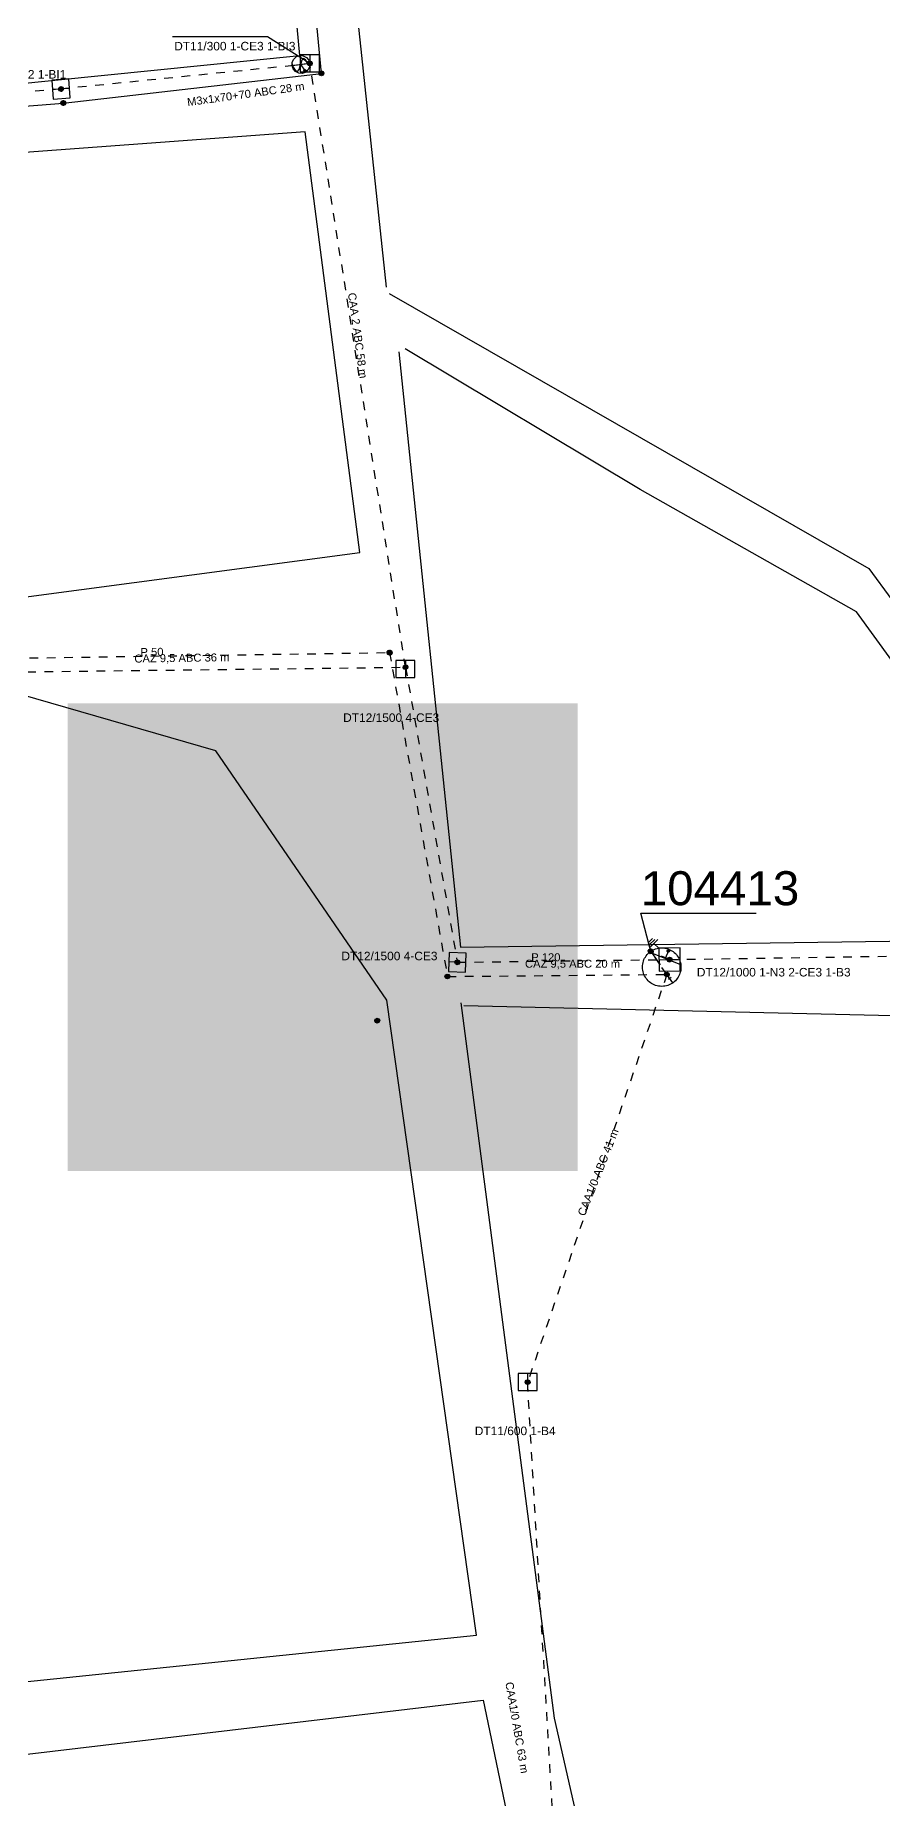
# Model space of a CAD drawing. Extents: x 220580 to 221647, y 9236669 to 9238016.
# Drawn here: x 221033.9 to 221192.7, y 9237107.7 to 9237438.3 of the extents above; entities that cross this region are included whole.
import ezdxf

# ---------------------------------------------------------------- set-up
doc = ezdxf.new("R2010")
doc.units = 0
doc.linetypes.add('PDF_DASH_1p63_1p63', pattern=[3.252816, 1.626408, -1.626408])
for name, color, linetype in [('COR_000000', 250, 'Continuous'), ('COR_0000FF', 5, 'Continuous'), ('COR_008000', 97, 'Continuous'), ('COR_800000', 17, 'Continuous'), ('COR_808080', 8, 'Continuous'), ('COR_994533', 18, 'Continuous'), ('COR_FF0000', 1, 'Continuous'), ('TXT_000000', 250, 'Continuous'), ('TXT_0F0F0F', 250, 'Continuous'), ('TXT_FF0000', 1, 'Continuous')]:
    doc.layers.add(name, color=color, linetype=linetype)
doc.styles.add('Arial', font='arial.ttf')

msp = doc.modelspace()

# ---------------------------------------------------------------- hatches: boundary and pattern name
at = {"true_color": 0xffffff}
msp.add_hatch(color=7, dxfattribs=at).paths.add_polyline_path([(221039.96, 9237313.08), (221135.57, 9237313.08), (221135.57, 9237225.39), (221039.96, 9237225.39)])
at = {"layer": 'COR_000000'}
h = msp.add_hatch(color=7, dxfattribs=at)
h.dxf.hatch_style = 1
h.paths.add_polyline_path([(221085.8, 9237433.06), (221085.69, 9237432.71), (221085.38, 9237432.55), (221085.05, 9237432.66), (221084.89, 9237432.98), (221084.99, 9237433.32), (221085.3, 9237433.49), (221085.64, 9237433.37)])
h = msp.add_hatch(color=7, dxfattribs=at)
h.dxf.hatch_style = 1
h.paths.add_polyline_path([(221085.8, 9237433.07), (221085.71, 9237432.73), (221085.4, 9237432.55), (221085.06, 9237432.65), (221084.89, 9237432.96), (221084.98, 9237433.3), (221085.29, 9237433.48), (221085.62, 9237433.39)])
h = msp.add_hatch(color=7, dxfattribs=at)
h.dxf.hatch_style = 1
h.paths.add_polyline_path([(221087.55, 9237430.7), (221087.22, 9237430.82), (221087.06, 9237431.13), (221087.19, 9237431.46), (221087.51, 9237431.61), (221087.85, 9237431.49), (221088, 9237431.18), (221087.87, 9237430.85)])
h = msp.add_hatch(color=7, dxfattribs=at)
h.dxf.hatch_style = 1
h.paths.add_polyline_path([(221039.17, 9237428.29), (221039.07, 9237427.94), (221038.77, 9237427.77), (221038.44, 9237427.86), (221038.26, 9237428.17), (221038.35, 9237428.52), (221038.65, 9237428.69), (221038.99, 9237428.59)])
h = msp.add_hatch(color=7, dxfattribs=at)
h.dxf.hatch_style = 1
h.paths.add_polyline_path([(221039.17, 9237428.26), (221039.06, 9237427.92), (221038.74, 9237427.77), (221038.41, 9237427.88), (221038.26, 9237428.2), (221038.37, 9237428.54), (221038.68, 9237428.69), (221039.02, 9237428.58)])
h = msp.add_hatch(color=7, dxfattribs=at)
h.dxf.hatch_style = 1
h.paths.add_polyline_path([(221038.69, 9237425.55), (221038.8, 9237425.89), (221039.11, 9237426.05), (221039.44, 9237425.95), (221039.61, 9237425.63), (221039.51, 9237425.29), (221039.2, 9237425.12), (221038.86, 9237425.23)])
h = msp.add_hatch(color=7, dxfattribs=at)
h.dxf.hatch_style = 1
h.paths.add_polyline_path([(221039.61, 9237425.55), (221039.44, 9237425.23), (221039.11, 9237425.12), (221038.8, 9237425.29), (221038.7, 9237425.64), (221038.86, 9237425.95), (221039.2, 9237426.05), (221039.51, 9237425.88)])
h = msp.add_hatch(color=7, dxfattribs=at)
h.dxf.hatch_style = 1
h.paths.add_polyline_path([(221100.32, 9237323.04), (221100.63, 9237322.88), (221100.75, 9237322.54), (221100.59, 9237322.23), (221100.25, 9237322.12), (221099.93, 9237322.29), (221099.82, 9237322.62), (221099.98, 9237322.93)])
h = msp.add_hatch(color=7, dxfattribs=at)
h.dxf.hatch_style = 1
h.paths.add_polyline_path([(221099.83, 9237322.52), (221099.92, 9237322.86), (221100.22, 9237323.04), (221100.56, 9237322.95), (221100.74, 9237322.64), (221100.65, 9237322.29), (221100.35, 9237322.12), (221100, 9237322.21)])
h = msp.add_hatch(color=7, dxfattribs=at)
h.dxf.hatch_style = 1
h.paths.add_polyline_path([(221099.89, 9237322.35), (221099.83, 9237322.7), (221100.05, 9237322.98), (221100.4, 9237323.03), (221100.68, 9237322.81), (221100.73, 9237322.45), (221100.52, 9237322.17), (221100.17, 9237322.13)])
h = msp.add_hatch(color=7, dxfattribs=at)
h.dxf.hatch_style = 1
h.paths.add_polyline_path([(221099.89, 9237322.35), (221099.83, 9237322.7), (221100.05, 9237322.98), (221100.4, 9237323.03), (221100.68, 9237322.81), (221100.73, 9237322.45), (221100.52, 9237322.17), (221100.17, 9237322.13)])
h = msp.add_hatch(color=7, dxfattribs=at)
h.dxf.hatch_style = 1
h.paths.add_polyline_path([(221103.2, 9237320.28), (221103.55, 9237320.21), (221103.74, 9237319.92), (221103.67, 9237319.57), (221103.37, 9237319.38), (221103.02, 9237319.46), (221102.83, 9237319.74), (221102.9, 9237320.09)])
h = msp.add_hatch(color=7, dxfattribs=at)
h.dxf.hatch_style = 1
h.paths.add_polyline_path([(221112.53, 9237264.56), (221112.69, 9237264.88), (221113.02, 9237264.99), (221113.34, 9237264.84), (221113.45, 9237264.5), (221113.3, 9237264.18), (221112.96, 9237264.07), (221112.65, 9237264.22)])
h = msp.add_hatch(color=7, dxfattribs=at)
h.dxf.hatch_style = 1
h.paths.add_polyline_path([(221148.98, 9237266.93), (221149.33, 9237267.02), (221149.63, 9237266.83), (221149.7, 9237266.48), (221149.51, 9237266.18), (221149.16, 9237266.1), (221148.87, 9237266.29), (221148.79, 9237266.64)])
h = msp.add_hatch(color=7, dxfattribs=at)
h.dxf.hatch_style = 1
h.paths.add_polyline_path([(221152.33, 9237265.02), (221152.45, 9237265.36), (221152.78, 9237265.5), (221153.11, 9237265.37), (221153.24, 9237265.04), (221153.12, 9237264.71), (221152.79, 9237264.57), (221152.47, 9237264.7)])
h = msp.add_hatch(color=7, dxfattribs=at)
h.dxf.hatch_style = 1
h.paths.add_polyline_path([(221110.68, 9237261.83), (221110.79, 9237262.16), (221111.09, 9237262.32), (221111.43, 9237262.22), (221111.59, 9237261.9), (221111.49, 9237261.56), (221111.17, 9237261.4), (221110.84, 9237261.5)])
h = msp.add_hatch(color=7, dxfattribs=at)
h.dxf.hatch_style = 1
h.paths.add_polyline_path([(221152.53, 9237261.86), (221152.18, 9237261.78), (221151.88, 9237261.97), (221151.81, 9237262.32), (221152.01, 9237262.61), (221152.35, 9237262.7), (221152.64, 9237262.51), (221152.72, 9237262.16)])
h = msp.add_hatch(color=7, dxfattribs=at)
h.dxf.hatch_style = 1
h.paths.add_polyline_path([(221097.66, 9237253.89), (221097.99, 9237254.02), (221098.31, 9237253.87), (221098.43, 9237253.54), (221098.28, 9237253.22), (221097.94, 9237253.09), (221097.63, 9237253.23), (221097.5, 9237253.56)])
h = msp.add_hatch(color=7, dxfattribs=at)
h.dxf.hatch_style = 1
h.paths.add_polyline_path([(221097.94, 9237254.01), (221098.28, 9237253.9), (221098.44, 9237253.58), (221098.31, 9237253.25), (221097.99, 9237253.1), (221097.65, 9237253.22), (221097.5, 9237253.54), (221097.62, 9237253.87)])
h = msp.add_hatch(color=7, dxfattribs=at)
h.dxf.hatch_style = 1
h.paths.add_polyline_path([(221125.86, 9237186.16), (221126.2, 9237186.28), (221126.51, 9237186.12), (221126.63, 9237185.78), (221126.46, 9237185.47), (221126.13, 9237185.35), (221125.81, 9237185.5), (221125.7, 9237185.83)])
h = msp.add_hatch(color=7, dxfattribs=at)
h.dxf.hatch_style = 1
h.paths.add_polyline_path([(221125.86, 9237186.16), (221126.2, 9237186.28), (221126.51, 9237186.12), (221126.63, 9237185.78), (221126.46, 9237185.47), (221126.13, 9237185.35), (221125.81, 9237185.5), (221125.7, 9237185.83)])
h = msp.add_hatch(color=7, dxfattribs=at)
h.dxf.hatch_style = 1
h.paths.add_polyline_path([(221126.19, 9237185.36), (221125.85, 9237185.47), (221125.7, 9237185.78), (221125.81, 9237186.12), (221126.13, 9237186.27), (221126.47, 9237186.16), (221126.63, 9237185.84), (221126.51, 9237185.51)])
at = {"layer": 'COR_008000', "true_color": 0x008000}
h = msp.add_hatch(color=96, dxfattribs=at)
h.dxf.hatch_style = 1
h.paths.add_polyline_path([(221149.57, 9237266.4), (221149.57, 9237266.38), (221149.57, 9237266.36), (221149.57, 9237266.35), (221149.56, 9237266.33), (221149.55, 9237266.3), (221149.54, 9237266.28), (221149.53, 9237266.27), (221149.51, 9237266.25), (221149.5, 9237266.23), (221149.49, 9237266.22), (221149.47, 9237266.21), (221149.44, 9237266.2), (221149.43, 9237266.19), (221149.41, 9237266.19), (221149.39, 9237266.18), (221149.37, 9237266.18), (221149.34, 9237266.18), (221149.32, 9237266.18), (221149.31, 9237266.19), (221149.29, 9237266.19), (221149.28, 9237266.2), (221149.25, 9237266.21), (221149.23, 9237266.22), (221149.21, 9237266.25), (221149.2, 9237266.26), (221149.19, 9237266.27), (221149.18, 9237266.28), (221149.17, 9237266.3), (221149.16, 9237266.31), (221149.15, 9237266.35), (221149.15, 9237266.36), (221149.15, 9237266.38), (221149.15, 9237266.4), (221149.15, 9237266.42), (221149.15, 9237266.45), (221149.16, 9237266.46), (221149.16, 9237266.48), (221149.17, 9237266.49), (221149.18, 9237266.51), (221149.19, 9237266.52), (221149.2, 9237266.53), (221149.22, 9237266.56), (221149.25, 9237266.58), (221149.26, 9237266.59), (221149.28, 9237266.59), (221149.29, 9237266.6), (221149.31, 9237266.6), (221149.32, 9237266.61), (221149.34, 9237266.61), (221149.36, 9237266.61), (221149.39, 9237266.61), (221149.41, 9237266.6), (221149.43, 9237266.6), (221149.44, 9237266.59), (221149.46, 9237266.59), (221149.49, 9237266.57), (221149.5, 9237266.56), (221149.51, 9237266.55), (221149.52, 9237266.53), (221149.53, 9237266.52), (221149.54, 9237266.51), (221149.56, 9237266.48), (221149.56, 9237266.46), (221149.57, 9237266.45), (221149.57, 9237266.43)])
h = msp.add_hatch(color=96, dxfattribs=at)
h.dxf.hatch_style = 1
h.paths.add_polyline_path([(221152.77, 9237266.64), (221152.77, 9237266.62), (221152.77, 9237266.6), (221152.76, 9237266.59), (221152.76, 9237266.57), (221152.75, 9237266.54), (221152.74, 9237266.53), (221152.73, 9237266.51), (221152.72, 9237266.5), (221152.71, 9237266.49), (221152.69, 9237266.48), (221152.68, 9237266.47), (221152.65, 9237266.45), (221152.64, 9237266.44), (221152.62, 9237266.44), (221152.61, 9237266.43), (221152.59, 9237266.43), (221152.57, 9237266.43), (221152.55, 9237266.43), (221152.54, 9237266.43), (221152.52, 9237266.43), (221152.49, 9237266.44), (221152.47, 9237266.44), (221152.46, 9237266.45), (221152.44, 9237266.46), (221152.43, 9237266.47), (221152.42, 9237266.48), (221152.39, 9237266.5), (221152.37, 9237266.53), (221152.37, 9237266.54), (221152.36, 9237266.55), (221152.35, 9237266.59), (221152.35, 9237266.6), (221152.34, 9237266.62), (221152.34, 9237266.64), (221152.34, 9237266.66), (221152.35, 9237266.67), (221152.35, 9237266.71), (221152.36, 9237266.72), (221152.37, 9237266.74), (221152.38, 9237266.76), (221152.39, 9237266.78), (221152.41, 9237266.79), (221152.42, 9237266.8), (221152.43, 9237266.81), (221152.44, 9237266.82), (221152.47, 9237266.83), (221152.49, 9237266.84), (221152.5, 9237266.84), (221152.54, 9237266.85), (221152.55, 9237266.85), (221152.57, 9237266.85), (221152.59, 9237266.85), (221152.61, 9237266.84), (221152.64, 9237266.83), (221152.65, 9237266.83), (221152.67, 9237266.82), (221152.68, 9237266.81), (221152.69, 9237266.8), (221152.71, 9237266.79), (221152.73, 9237266.76), (221152.74, 9237266.75), (221152.75, 9237266.74), (221152.75, 9237266.72), (221152.76, 9237266.71), (221152.76, 9237266.69), (221152.77, 9237266.66)])
at = {"layer": 'COR_800000', "true_color": 0x800000}
h = msp.add_hatch(color=16, dxfattribs=at)
h.dxf.hatch_style = 1
h.paths.add_polyline_path([(221084.63, 9237431.71), (221084.59, 9237431.57), (221084.46, 9237431.5), (221084.3, 9237431.53), (221084.23, 9237431.67), (221084.27, 9237431.81), (221084.41, 9237431.88), (221084.56, 9237431.84)])

# ---------------------------------------------------------------- linework, layer by layer
at = {"layer": 'COR_000000', "color": 7, "linetype": 'Continuous'}
for points in [[(221085.34, 9237433.01), (221082.34, 9237432.64)], [(221083.56, 9237434.62), (221083.56, 9237431.43), (221087.13, 9237431.43), (221087.13, 9237434.62), (221083.56, 9237434.62)], [(221085.8, 9237433.06), (221085.69, 9237432.71), (221085.38, 9237432.55), (221085.05, 9237432.66), (221084.89, 9237432.98), (221084.99, 9237433.32), (221085.3, 9237433.49), (221085.64, 9237433.37), (221085.8, 9237433.06)], [(221085.8, 9237433.07), (221085.71, 9237432.73), (221085.4, 9237432.55), (221085.06, 9237432.65), (221084.89, 9237432.96), (221084.98, 9237433.3), (221085.29, 9237433.48), (221085.62, 9237433.39), (221085.8, 9237433.07)], [(221085.34, 9237434.62), (221085.34, 9237431.41)], [(221040.18, 9237430.13), (221037, 9237429.89), (221037.26, 9237426.33), (221040.45, 9237426.57), (221040.18, 9237430.13)], [(221084.63, 9237431.71), (221084.59, 9237431.57), (221084.46, 9237431.5), (221084.3, 9237431.53), (221084.23, 9237431.67), (221084.27, 9237431.81), (221084.41, 9237431.88), (221084.56, 9237431.84), (221084.63, 9237431.71)], [(221087.55, 9237430.7), (221087.22, 9237430.82), (221087.06, 9237431.13), (221087.19, 9237431.46), (221087.51, 9237431.61), (221087.85, 9237431.49), (221088, 9237431.18), (221087.87, 9237430.85), (221087.55, 9237430.7)], [(221040.32, 9237428.35), (221037.12, 9237428.11)], [(221039.17, 9237428.29), (221039.07, 9237427.94), (221038.77, 9237427.77), (221038.44, 9237427.86), (221038.26, 9237428.17), (221038.35, 9237428.52), (221038.65, 9237428.69), (221038.99, 9237428.59), (221039.17, 9237428.29)], [(221039.17, 9237428.26), (221039.06, 9237427.92), (221038.74, 9237427.77), (221038.41, 9237427.88), (221038.26, 9237428.2), (221038.37, 9237428.54), (221038.68, 9237428.69), (221039.02, 9237428.58), (221039.17, 9237428.26)], [(221038.69, 9237425.55), (221038.8, 9237425.89), (221039.11, 9237426.05), (221039.44, 9237425.95), (221039.61, 9237425.63), (221039.51, 9237425.29), (221039.2, 9237425.12), (221038.86, 9237425.23), (221038.69, 9237425.55)], [(221039.61, 9237425.55), (221039.44, 9237425.23), (221039.11, 9237425.12), (221038.8, 9237425.29), (221038.7, 9237425.64), (221038.86, 9237425.95), (221039.2, 9237426.05), (221039.51, 9237425.88), (221039.61, 9237425.55)], [(221100.32, 9237323.04), (221100.63, 9237322.88), (221100.75, 9237322.54), (221100.59, 9237322.23), (221100.25, 9237322.12), (221099.93, 9237322.29), (221099.82, 9237322.62), (221099.98, 9237322.93), (221100.32, 9237323.04)], [(221099.83, 9237322.52), (221099.92, 9237322.86), (221100.22, 9237323.04), (221100.56, 9237322.95), (221100.74, 9237322.64), (221100.65, 9237322.29), (221100.35, 9237322.12), (221100, 9237322.21), (221099.83, 9237322.52)], [(221099.89, 9237322.35), (221099.83, 9237322.7), (221100.05, 9237322.98), (221100.4, 9237323.03), (221100.68, 9237322.81), (221100.73, 9237322.45), (221100.52, 9237322.17), (221100.17, 9237322.13), (221099.89, 9237322.35)], [(221099.89, 9237322.35), (221099.83, 9237322.7), (221100.05, 9237322.98), (221100.4, 9237323.03), (221100.68, 9237322.81), (221100.73, 9237322.45), (221100.52, 9237322.17), (221100.17, 9237322.13), (221099.89, 9237322.35)], [(221101.48, 9237321.12), (221101.48, 9237317.92), (221105.05, 9237317.92), (221105.05, 9237321.12), (221101.48, 9237321.12)], [(221103.2, 9237320.28), (221103.55, 9237320.21), (221103.74, 9237319.92), (221103.67, 9237319.57), (221103.37, 9237319.38), (221103.02, 9237319.46), (221102.83, 9237319.74), (221102.9, 9237320.09), (221103.2, 9237320.28)], [(221103.27, 9237321.12), (221103.27, 9237317.91)], [(221150.82, 9237262.86), (221154.79, 9237262.89), (221154.75, 9237267.21), (221150.78, 9237267.16), (221150.82, 9237262.86)], [(221114.66, 9237266.26), (221111.47, 9237266.37), (221111.34, 9237262.8), (221114.54, 9237262.7), (221114.66, 9237266.26)], [(221114.6, 9237264.47), (221111.39, 9237264.59)], [(221112.53, 9237264.56), (221112.69, 9237264.88), (221113.02, 9237264.99), (221113.34, 9237264.84), (221113.45, 9237264.5), (221113.3, 9237264.18), (221112.96, 9237264.07), (221112.65, 9237264.22), (221112.53, 9237264.56)], [(221148.98, 9237266.93), (221149.33, 9237267.02), (221149.63, 9237266.83), (221149.7, 9237266.48), (221149.51, 9237266.18), (221149.16, 9237266.1), (221148.87, 9237266.29), (221148.79, 9237266.64), (221148.98, 9237266.93)], [(221149.24, 9237266.56), (221150.99, 9237264.07)], [(221150.8, 9237265.01), (221154.77, 9237265.05)], [(221152.33, 9237265.02), (221152.45, 9237265.36), (221152.78, 9237265.5), (221153.11, 9237265.37), (221153.24, 9237265.04), (221153.12, 9237264.71), (221152.79, 9237264.57), (221152.47, 9237264.7), (221152.33, 9237265.02)], [(221110.68, 9237261.83), (221110.79, 9237262.16), (221111.09, 9237262.32), (221111.43, 9237262.22), (221111.59, 9237261.9), (221111.49, 9237261.56), (221111.17, 9237261.4), (221110.84, 9237261.5), (221110.68, 9237261.83)], [(221152.53, 9237261.86), (221152.18, 9237261.78), (221151.88, 9237261.97), (221151.81, 9237262.32), (221152.01, 9237262.61), (221152.35, 9237262.7), (221152.64, 9237262.51), (221152.72, 9237262.16), (221152.53, 9237261.86)], [(221097.66, 9237253.89), (221097.99, 9237254.02), (221098.31, 9237253.87), (221098.43, 9237253.54), (221098.28, 9237253.22), (221097.94, 9237253.09), (221097.63, 9237253.23), (221097.5, 9237253.56), (221097.66, 9237253.89)], [(221097.94, 9237254.01), (221098.28, 9237253.9), (221098.44, 9237253.58), (221098.31, 9237253.25), (221097.99, 9237253.1), (221097.65, 9237253.22), (221097.5, 9237253.54), (221097.62, 9237253.87), (221097.94, 9237254.01)], [(221124.38, 9237187.42), (221124.38, 9237184.23), (221127.95, 9237184.23), (221127.95, 9237187.42), (221124.38, 9237187.42)], [(221125.86, 9237186.16), (221126.2, 9237186.28), (221126.51, 9237186.12), (221126.63, 9237185.78), (221126.46, 9237185.47), (221126.13, 9237185.35), (221125.81, 9237185.5), (221125.7, 9237185.83), (221125.86, 9237186.16)], [(221125.86, 9237186.16), (221126.2, 9237186.28), (221126.51, 9237186.12), (221126.63, 9237185.78), (221126.46, 9237185.47), (221126.13, 9237185.35), (221125.81, 9237185.5), (221125.7, 9237185.83), (221125.86, 9237186.16)], [(221126.19, 9237185.36), (221125.85, 9237185.47), (221125.7, 9237185.78), (221125.81, 9237186.12), (221126.13, 9237186.27), (221126.47, 9237186.16), (221126.63, 9237185.84), (221126.51, 9237185.51), (221126.19, 9237185.36)], [(221126.16, 9237187.42), (221126.16, 9237184.21)]]:
    msp.add_lwpolyline(points, dxfattribs=at)
at = {"layer": 'COR_0000FF', "color": 5, "linetype": 'PDF_DASH_1p63_1p63', "true_color": 0x0000ff}
for points in [[(221085.34, 9237433.01), (221082.34, 9237432.64), (221038.72, 9237428.23)], [(221103.28, 9237319.83), (221085.34, 9237433.01)], [(221038.72, 9237428.23), (220989.65, 9237424.31)], [(221029.53, 9237321.53), (221100.28, 9237322.58)], [(221100.28, 9237322.58), (221111.14, 9237261.86)], [(221029.1, 9237318.94), (221103.28, 9237319.83)], [(221103.28, 9237319.83), (221112.99, 9237264.53)], [(221112.99, 9237264.53), (221152.78, 9237265.03)], [(221152.78, 9237265.03), (221149.24, 9237266.56)], [(221152.27, 9237262.24), (221150.99, 9237264.07), (221149.24, 9237266.56)], [(221152.78, 9237265.03), (221259.27, 9237266.67)], [(221111.14, 9237261.86), (221152.27, 9237262.24)], [(221152.27, 9237262.24), (221126.16, 9237185.81)], [(221133.41, 9237060.65), (221126.16, 9237185.81)]]:
    msp.add_lwpolyline(points, dxfattribs=at)
at = {"layer": 'COR_008000', "color": 96, "linetype": 'Continuous', "true_color": 0x008000}
for points in [[(221087.51, 9237431.14), (221082.38, 9237484.72)], [(221039.1, 9237425.58), (221087.51, 9237431.14)], [(220989.05, 9237421.65), (221039.1, 9237425.58)], [(221154.91, 9237263.62), (221154.9, 9237263.32), (221154.87, 9237263.03), (221154.81, 9237262.75), (221154.73, 9237262.48), (221154.63, 9237262.21), (221154.51, 9237261.96), (221154.37, 9237261.71), (221154.22, 9237261.48), (221154.05, 9237261.27), (221153.86, 9237261.06), (221153.66, 9237260.88), (221153.44, 9237260.7), (221153.21, 9237260.55), (221152.97, 9237260.41), (221152.71, 9237260.29), (221152.45, 9237260.19), (221152.18, 9237260.11), (221151.9, 9237260.05), (221151.61, 9237260.02), (221151.31, 9237260.01), (221151.01, 9237260.02), (221150.72, 9237260.05), (221150.44, 9237260.11), (221150.17, 9237260.19), (221149.9, 9237260.29), (221149.65, 9237260.41), (221149.41, 9237260.55), (221149.18, 9237260.7), (221148.96, 9237260.88), (221148.76, 9237261.06), (221148.57, 9237261.27), (221148.4, 9237261.48), (221148.24, 9237261.71), (221148.1, 9237261.96), (221147.98, 9237262.21), (221147.88, 9237262.48), (221147.8, 9237262.75), (221147.75, 9237263.03), (221147.71, 9237263.32), (221147.7, 9237263.62), (221147.71, 9237263.91), (221147.75, 9237264.2), (221147.8, 9237264.48), (221147.88, 9237264.76), (221147.98, 9237265.02), (221148.1, 9237265.27), (221148.24, 9237265.51), (221148.4, 9237265.74), (221148.57, 9237265.96), (221148.76, 9237266.16), (221148.96, 9237266.35), (221149.18, 9237266.52), (221149.41, 9237266.68), (221149.65, 9237266.82), (221149.9, 9237266.94), (221150.17, 9237267.04), (221150.44, 9237267.12), (221150.72, 9237267.17), (221151.01, 9237267.21), (221151.31, 9237267.22), (221151.61, 9237267.21), (221151.9, 9237267.17), (221152.18, 9237267.12), (221152.45, 9237267.04), (221152.71, 9237266.94), (221152.97, 9237266.82), (221153.21, 9237266.68), (221153.44, 9237266.52), (221153.66, 9237266.35), (221153.86, 9237266.16), (221154.05, 9237265.96), (221154.22, 9237265.74), (221154.37, 9237265.51), (221154.51, 9237265.27), (221154.63, 9237265.02), (221154.73, 9237264.76), (221154.81, 9237264.48), (221154.87, 9237264.2), (221154.9, 9237263.91), (221154.91, 9237263.62)], [(221149.57, 9237266.4), (221149.57, 9237266.38), (221149.57, 9237266.36), (221149.57, 9237266.35), (221149.56, 9237266.33), (221149.56, 9237266.31), (221149.55, 9237266.3), (221149.54, 9237266.28), (221149.53, 9237266.27), (221149.52, 9237266.26), (221149.51, 9237266.25), (221149.5, 9237266.23), (221149.49, 9237266.22), (221149.47, 9237266.21), (221149.46, 9237266.21), (221149.44, 9237266.2), (221149.43, 9237266.19), (221149.41, 9237266.19), (221149.39, 9237266.18), (221149.37, 9237266.18), (221149.36, 9237266.18), (221149.34, 9237266.18), (221149.32, 9237266.18), (221149.31, 9237266.19), (221149.29, 9237266.19), (221149.28, 9237266.2), (221149.26, 9237266.21), (221149.25, 9237266.21), (221149.23, 9237266.22), (221149.22, 9237266.23), (221149.21, 9237266.25), (221149.2, 9237266.26), (221149.19, 9237266.27), (221149.18, 9237266.28), (221149.17, 9237266.3), (221149.16, 9237266.31), (221149.16, 9237266.33), (221149.15, 9237266.35), (221149.15, 9237266.36), (221149.15, 9237266.38), (221149.15, 9237266.4), (221149.15, 9237266.42), (221149.15, 9237266.43), (221149.15, 9237266.45), (221149.16, 9237266.46), (221149.16, 9237266.48), (221149.17, 9237266.49), (221149.18, 9237266.51), (221149.19, 9237266.52), (221149.2, 9237266.53), (221149.21, 9237266.55), (221149.22, 9237266.56), (221149.23, 9237266.57), (221149.25, 9237266.58), (221149.26, 9237266.59), (221149.28, 9237266.59), (221149.29, 9237266.6), (221149.31, 9237266.6), (221149.32, 9237266.61), (221149.34, 9237266.61), (221149.36, 9237266.61), (221149.37, 9237266.61), (221149.39, 9237266.61), (221149.41, 9237266.6), (221149.43, 9237266.6), (221149.44, 9237266.59), (221149.46, 9237266.59), (221149.47, 9237266.58), (221149.49, 9237266.57), (221149.5, 9237266.56), (221149.51, 9237266.55), (221149.52, 9237266.53), (221149.53, 9237266.52), (221149.54, 9237266.51), (221149.55, 9237266.49), (221149.56, 9237266.48), (221149.56, 9237266.46), (221149.57, 9237266.45), (221149.57, 9237266.43), (221149.57, 9237266.42), (221149.57, 9237266.4)], [(221154.89, 9237264.03), (221149.48, 9237266.22)], [(221152.55, 9237266.64), (221151.98, 9237265.21)], [(221152.77, 9237266.64), (221152.77, 9237266.62), (221152.77, 9237266.6), (221152.76, 9237266.59), (221152.76, 9237266.57), (221152.75, 9237266.55), (221152.75, 9237266.54), (221152.74, 9237266.53), (221152.73, 9237266.51), (221152.72, 9237266.5), (221152.71, 9237266.49), (221152.69, 9237266.48), (221152.68, 9237266.47), (221152.67, 9237266.46), (221152.65, 9237266.45), (221152.64, 9237266.44), (221152.62, 9237266.44), (221152.61, 9237266.43), (221152.59, 9237266.43), (221152.57, 9237266.43), (221152.55, 9237266.43), (221152.54, 9237266.43), (221152.52, 9237266.43), (221152.5, 9237266.43), (221152.49, 9237266.44), (221152.47, 9237266.44), (221152.46, 9237266.45), (221152.44, 9237266.46), (221152.43, 9237266.47), (221152.42, 9237266.48), (221152.41, 9237266.49), (221152.39, 9237266.5), (221152.38, 9237266.51), (221152.37, 9237266.53), (221152.37, 9237266.54), (221152.36, 9237266.55), (221152.35, 9237266.57), (221152.35, 9237266.59), (221152.35, 9237266.6), (221152.34, 9237266.62), (221152.34, 9237266.64), (221152.34, 9237266.66), (221152.35, 9237266.67), (221152.35, 9237266.69), (221152.35, 9237266.71), (221152.36, 9237266.72), (221152.37, 9237266.74), (221152.37, 9237266.75), (221152.38, 9237266.76), (221152.39, 9237266.78), (221152.41, 9237266.79), (221152.42, 9237266.8), (221152.43, 9237266.81), (221152.44, 9237266.82), (221152.46, 9237266.83), (221152.47, 9237266.83), (221152.49, 9237266.84), (221152.5, 9237266.84), (221152.52, 9237266.85), (221152.54, 9237266.85), (221152.55, 9237266.85), (221152.57, 9237266.85), (221152.59, 9237266.85), (221152.61, 9237266.84), (221152.62, 9237266.84), (221152.64, 9237266.83), (221152.65, 9237266.83), (221152.67, 9237266.82), (221152.68, 9237266.81), (221152.69, 9237266.8), (221152.71, 9237266.79), (221152.72, 9237266.78), (221152.73, 9237266.76), (221152.74, 9237266.75), (221152.75, 9237266.74), (221152.75, 9237266.72), (221152.76, 9237266.71), (221152.76, 9237266.69), (221152.77, 9237266.67), (221152.77, 9237266.66), (221152.77, 9237266.64)], [(221153.38, 9237260.66), (221152.29, 9237262.21)], [(221153.09, 9237261.69), (221152.55, 9237261.32)]]:
    msp.add_lwpolyline(points, dxfattribs=at)
at = {"layer": 'COR_800000', "color": 16, "linetype": 'Continuous', "true_color": 0x800000}
for points in [[(221085.34, 9237433.01), (221085.3, 9237432.38), (221085, 9237431.77), (221084.49, 9237431.33), (221083.88, 9237431.13), (221083.26, 9237431.17), (221082.64, 9237431.48), (221082.2, 9237432), (221082.01, 9237432.6), (221082.04, 9237433.23), (221082.34, 9237433.84), (221082.86, 9237434.29), (221083.46, 9237434.48), (221084.09, 9237434.44), (221084.7, 9237434.14), (221085.15, 9237433.62), (221085.34, 9237433.01)], [(221084.99, 9237432.97), (221082.01, 9237432.6)], [(221082.05, 9237432.93), (221082.13, 9237432.29)], [(221082.1, 9237432.54), (221082.62, 9237431.76), (221083.03, 9237431.54), (221083.35, 9237431.88), (221083.58, 9237432.8)], [(221084.99, 9237432.97), (221084.52, 9237433.72), (221084.13, 9237433.93), (221083.82, 9237433.63), (221083.58, 9237432.8)], [(221083.58, 9237432.8), (221084.43, 9237431.69)], [(221085.34, 9237433.01), (221085.31, 9237432.89), (221085.19, 9237432.82), (221085.05, 9237432.85), (221084.99, 9237432.97), (221085.03, 9237433.11), (221085.15, 9237433.17), (221085.27, 9237433.13), (221085.34, 9237433.01)]]:
    msp.add_lwpolyline(points, dxfattribs=at)
at = {"layer": 'COR_808080', "color": 8, "linetype": 'Continuous', "true_color": 0x808080}
for points in [[(221100.23, 9237389.92), (221190.11, 9237338.34), (221211.66, 9237308.95), (221241.81, 9237292.34), (221257.68, 9237268.46), (221320.48, 9237270.83), (221285.39, 9237414.28), (221279.11, 9237476.81), (221267.43, 9237642.61), (221074.71, 9237625.26), (221099.64, 9237391.08)], [(220878.18, 9237503.08), (220891.66, 9237415.17), (221083.46, 9237434.48), (221077.69, 9237497.12), (220878.18, 9237503.08)], [(220893.68, 9237406.16), (220905.73, 9237316.24), (221094.71, 9237341.32), (221084.47, 9237420.21), (220893.68, 9237406.16)], [(221102.02, 9237378.94), (221113.59, 9237267.36), (221243.1, 9237269.19), (221236.66, 9237284.8), (221209.98, 9237299.68), (221187.84, 9237330.23), (221147.26, 9237353.16), (221103.19, 9237379.53)], [(220911.05, 9237303.88), (220939.21, 9237120.08), (221116.59, 9237138.37), (221099.77, 9237257.44), (221067.74, 9237304.14), (221028.35, 9237315.51), (220911.06, 9237304.46)], [(220974.02, 9236766.79), (220930.94, 9236823.24), (220908.07, 9236993.22), (220870.59, 9237300.21), (220901.22, 9237303.26), (220928.89, 9237103.81), (221117.82, 9237126.22), (221132.64, 9237055.15), (221140.67, 9236957.42), (221132.01, 9236848.04), (221080.65, 9236829.82), (221031.63, 9236806.42), (220975.76, 9236767.94)], [(221113.67, 9237256.94), (221131.14, 9237122.81), (221144.15, 9237065.62), (221156.44, 9237037.34), (221157.2, 9236895.02), (221239.9, 9236890.83), (221242.66, 9237022.74), (221234.06, 9237118.15), (221248.2, 9237253.21), (221114.23, 9237256.37)]]:
    msp.add_lwpolyline(points, dxfattribs=at)
at = {"layer": 'COR_994533', "color": 15, "linetype": 'Continuous', "true_color": 0x994533}
for points in [[(221148.82, 9237268.23), (221149.57, 9237268.96)], [(221148.98, 9237267.8), (221150.02, 9237268.82)], [(221149.07, 9237267.31), (221150.56, 9237268.77)], [(221150.78, 9237267.16), (221149.81, 9237268.04)]]:
    msp.add_lwpolyline(points, dxfattribs=at)
at = {"layer": 'COR_FF0000', "color": 1, "linetype": 'Continuous', "true_color": 0xff0000}
for points in [[(221085.34, 9237433.01), (221077.38, 9237438.01), (221059.61, 9237438.01)], [(221149.24, 9237266.56), (221147.38, 9237273.74), (221168.99, 9237273.74)]]:
    msp.add_lwpolyline(points, dxfattribs=at)

# ---------------------------------------------------------------- texts
at = {"layer": 'TXT_000000', "color": 7, "char_height": 1.6, "attachment_point": 7, "style": 'Arial'}
for s, insert in [('DT11/300 1-CE3 1-BI3 ', (221059.92, 9237435.44)), ('DT11/300 1-CEJ1 1-RA2 1-BI1 ', (221008.89, 9237430.16)), ('DT12/1500 4-CE3 ', (221091.59, 9237309.56)), ('DT12/1500 4-CE3 ', (221091.26, 9237264.88)), ('DT12/1000 1-N3 2-CE3 1-B3 ', (221157.89, 9237261.84)), ('DT11/600 1-B4 ', (221116.26, 9237175.86))]:
    msp.add_mtext(s, dxfattribs=dict(at, insert=insert))
at = {"layer": 'TXT_0F0F0F', "color": 7, "char_height": 1.5, "attachment_point": 7, "style": 'Arial'}
for s, insert, rotation in [('  M3x1x70+70 ABC 28 m ', (221061.3, 9237424.83), 7.8814), ('  CAA 2 ABC 58 m ', (221092.3, 9237391.09), 277.8448), ('  P 50', (221052.45, 9237321.88), 0.849), ('CAZ 9,5 ABC 36 m ', (221052.47, 9237320.42), 0.849), ('  CAA1/0 ABC 41 m ', (221136.47, 9237215.73), 68.3412), ('  CAA1/0 ABC 63 m ', (221121.76, 9237130.62), 279.7677)]:
    msp.add_mtext(s, dxfattribs=dict(at, insert=insert, rotation=rotation))
for s, insert in [('CAZ 9,5 ABC 20 m ', (221125.68, 9237263.23)), ('  P 120', (221125.68, 9237264.69))]:
    msp.add_mtext(s, dxfattribs=dict(at, insert=insert))
at = {"layer": 'TXT_FF0000', "color": 1, "true_color": 0xff0000, "insert": (221147.38, 9237275.13), "char_height": 6.374, "attachment_point": 7, "style": 'Arial'}
msp.add_mtext('104413', dxfattribs=at)

doc.saveas('drawing.dxf')
